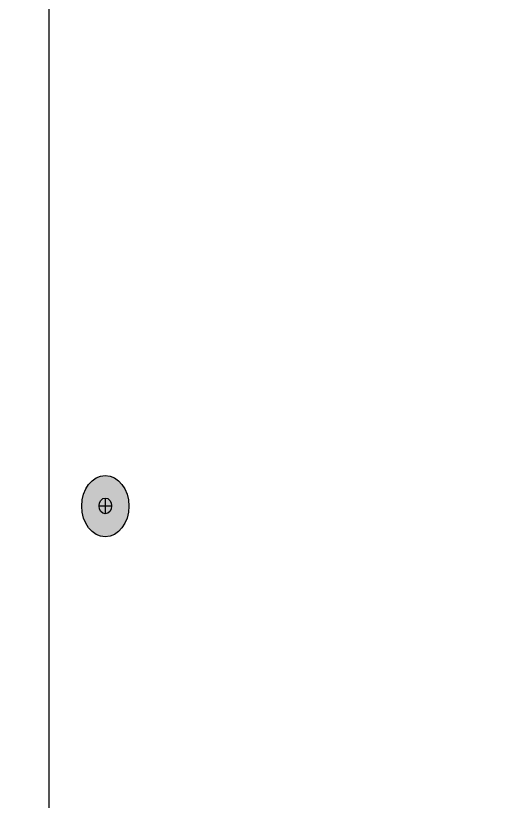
# Model space of a CAD drawing. Header units: inches. Extents: x -20.7 to 76.3, y -55.2 to 19.1.
# Drawn here: x 2.544 to 3.583, y -29.163 to -27.464 of the extents above; entities that cross this region are included whole.
import ezdxf

# ---------------------------------------------------------------- set-up
doc = ezdxf.new("R2010")
doc.units = ezdxf.units.IN
doc.header["$MEASUREMENT"] = 0
for name, color, linetype, lineweight in [('.ATI-HATCH', 7, 'Continuous', 0), ('G-ANNO-TTLB', 7, 'Continuous', 0), ('TYVEK', 7, 'Continuous', 0)]:
    doc.layers.add(name, color=color, linetype=linetype, lineweight=lineweight)

msp = doc.modelspace()

# ---------------------------------------------------------------- hatches: boundary and pattern name
at = {"layer": 'G-ANNO-TTLB', "true_color": 0xff00ff, "transparency": 33554687}
h = msp.add_hatch(color=6, dxfattribs=at)
edge = h.paths.add_edge_path()
edge.add_spline(control_points=[(20.0382, -55.2136), (20.0382, -55.2136), (-20.6495, -55.2136), (-20.6495, -55.2136), (-20.6495, -55.2136), (-20.6495, -21.0886), (-20.6495, -21.0886), (-20.6495, -21.0886), (20.0382, -21.0886), (20.0382, -21.0886), (20.0382, -21.0886), (20.0382, -55.2136), (20.0382, -55.2136)], knot_values=[0, 0, 0, 0, 1, 1, 1, 2, 2, 2, 3, 3, 3, 4, 4, 4, 4], degree=3, periodic=0)
edge = h.paths.add_edge_path()
edge.add_spline(control_points=[(-20.5245, -21.2136), (-20.5245, -21.2136), (-20.5245, -55.0886), (-20.5245, -55.0886), (-20.5245, -55.0886), (19.9132, -55.0886), (19.9132, -55.0886), (19.9132, -55.0886), (19.9132, -21.2136), (19.9132, -21.2136), (19.9132, -21.2136), (-20.5245, -21.2136), (-20.5245, -21.2136)], knot_values=[0, 0, 0, 0, 1, 1, 1, 2, 2, 2, 3, 3, 3, 4, 4, 4, 4], degree=3, periodic=0)
edge.add_line((-20.5245, -21.2136), (-20.5245, -21.2136))
at = {"layer": 'TYVEK', "true_color": 0x003b71, "transparency": 33554687}
h = msp.add_hatch(color=156, dxfattribs=at)
h.dxf.hatch_style = 2
edge = h.paths.add_edge_path()
edge.add_ellipse((2.7374, -28.5247), major_axis=(0, 0.0664), ratio=0.766948, start_angle=0, end_angle=360)

# ---------------------------------------------------------------- linework, layer by layer
at = {"layer": '.ATI-HATCH'}
msp.add_lwpolyline([(3.5434, -27.6883)], dxfattribs=at)
msp.add_lwpolyline([(3.5434, -27.6883)], dxfattribs=at)
at = {"layer": 'G-ANNO-TTLB'}
for points in [[(20.0382, -55.2136), (20.0382, -55.2136), (-20.6495, -55.2136), (-20.6495, -55.2136), (-20.6495, -55.2136), (-20.6495, -21.0886), (-20.6495, -21.0886), (-20.6495, -21.0886), (20.0382, -21.0886), (20.0382, -21.0886), (20.0382, -21.0886), (20.0382, -55.2136), (20.0382, -55.2136)], [(-20.5245, -21.2136), (-20.5245, -21.2136), (-20.5245, -55.0886), (-20.5245, -55.0886), (-20.5245, -55.0886), (19.9132, -55.0886), (19.9132, -55.0886), (19.9132, -55.0886), (19.9132, -21.2136), (19.9132, -21.2136), (19.9132, -21.2136), (-20.5245, -21.2136), (-20.5245, -21.2136)]]:
    msp.add_open_spline(points, degree=3, knots=[0, 0, 0, 0, 1, 1, 1, 2, 2, 2, 3, 3, 3, 4, 4, 4, 4], dxfattribs=at)
at = {"layer": 'TYVEK', "color": 18, "lineweight": 25, "true_color": 0x000000}
msp.add_line((2.6151, -25.4068), (2.6151, -31.273), dxfattribs=at)
at = {"layer": 'TYVEK', "color": 252, "lineweight": 25, "true_color": 0x848484}
for p, q in [((2.7374, -28.5072), (2.7374, -28.5415)), ((2.7239, -28.5243), (2.7509, -28.5243))]:
    msp.add_line(p, q, dxfattribs=at)
at = {"layer": 'TYVEK', "color": 18, "lineweight": 25, "true_color": 0x000000}
msp.add_ellipse((2.7374, -28.5247), major_axis=(0, 0.0664), ratio=0.766948, dxfattribs=at)
at = {"layer": 'TYVEK', "color": 252, "lineweight": 25, "true_color": 0x848484}
msp.add_ellipse((2.7374, -28.5243), major_axis=(0, 0.0171), ratio=0.788846, dxfattribs=at)

doc.saveas('drawing.dxf')
